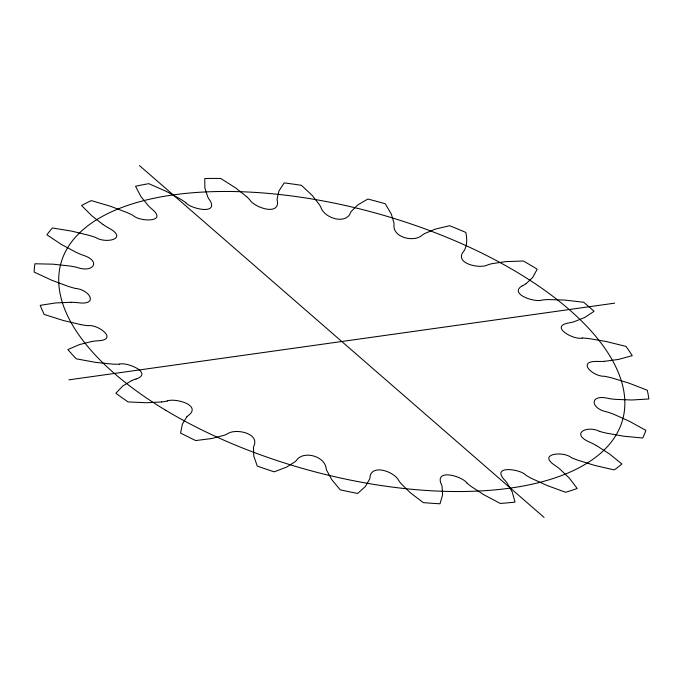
<?xml version="1.0" encoding="UTF-8"?>
<svg xmlns="http://www.w3.org/2000/svg" width="683" height="683" viewBox="0 0 683 683"><rect width="100%" height="100%" fill="white"/><g stroke="black" fill="none" stroke-linecap="round" stroke-linejoin="round"><path stroke-width="1.02" d="M186.8 416.878L182.412 424.006L180.568 433.031A316.895 144.361 15.6 0 0 195.722 440.561L211.687 438.537L223.981 435.327A50.738 23.111 15.6 0 0 228.19 433.398C235.9 428.676 257.687 432.834 254.503 444.505A50.738 23.111 15.6 0 0 253.495 447.553L253.76 455.971L257.252 466.054A316.895 144.361 15.6 0 0 274.199 471.833L286.51 467.146L295.047 461.734A50.738 23.111 15.6 0 0 297.523 458.976C305.122 451.096 323.315 456.27 325.859 466.899A50.738 23.111 15.6 0 0 326.713 470.365L331.639 479.449L340.202 489.831A316.895 144.361 15.6 0 0 357.696 493.45L365.422 486.433L369.588 479.218A50.738 23.111 15.6 0 0 370.135 475.846C373.234 464.116 394.211 472.047 398.402 479.995A50.738 23.111 15.6 0 0 401.049 483.615L410.27 492.699L423.264 502.611A316.895 144.361 15.6 0 0 440.006 503.789L442.593 494.962L442.072 486.492A50.738 23.111 15.6 0 0 440.646 482.753C436.386 468.564 462.417 476.597 466.737 482.813M526.072 283.718L532.706 277.443L537.188 269.196A316.895 144.361 15.6 0 0 523.357 261.008L506.001 261.615L492.161 263.629A50.738 23.111 15.6 0 0 487.184 265.089C479.859 268.795 455.783 263.945 462.639 252.684A50.738 23.111 15.6 0 0 464.56 249.927C467.351 244.574 467.052 238.188 465.815 232.442A316.895 144.361 15.6 0 0 449.61 225.723L435.344 229.112L424.826 233.466A50.738 23.111 15.6 0 0 421.454 235.823C413.198 242.038 394.304 237.693 393.878 226.218A50.738 23.111 15.6 0 0 393.954 222.94L391.333 214.103L385.255 203.773A316.895 144.361 15.6 0 0 367.864 199.035L357.755 204.943L351.335 211.312A50.738 23.111 15.6 0 0 349.816 214.402C343.651 224.084 325.176 217.843 321.249 208.315A50.738 23.111 15.6 0 0 319.482 204.738L312.344 195.569L301.459 185.324A316.895 144.361 15.6 0 0 284.188 182.907L278.98 190.898L277.136 198.813A50.738 23.111 15.6 0 0 277.58 202.407C277.87 215.649 254.511 207.18 250.149 200.281A50.738 23.111 15.6 0 0 246.665 196.678M131.631 380.61L122.88 385.921L115.845 393.229A316.895 144.361 15.6 0 0 128.08 401.937L146.521 402.739L161.64 401.963M522.435 285.725C507.964 293.929 535.276 302.834 542.148 300.033A50.738 23.111 15.6 0 1 548.355 299.581L564.474 300.042L583.641 302.253A316.895 144.361 15.6 0 1 594.056 311.32L584.597 317.544L573.899 321.795A50.738 23.111 15.6 0 1 568.854 322.922C548.756 326.295 573.865 340.365 582.223 338.034M136.019 379.031C153.649 373.08 126.62 361.58 119.312 364.176M167.267 400.989C174.216 397.899 200.375 404.404 189.618 414.479A50.738 23.111 15.6 0 0 186.818 416.878M92.043 341.44L79.587 344.539L67.873 349.576A316.895 144.361 15.6 0 0 76.283 358.823L95.833 362.4L112.661 364.116A50.738 23.111 15.6 0 0 119.329 364.193M68.915 379.842L614.657 303.158M604.515 361.324L618.482 359.429L632.227 355.672A316.895 144.361 15.6 0 0 625.987 346.418L606.427 341.551L589.207 338.623A50.738 23.111 15.6 0 0 582.215 338.017M70.972 302.279L55.741 302.928L40.22 305.335A316.895 144.361 15.6 0 0 44.182 314.436L63.382 320.506L80.679 324.587M599.64 431.4C586.552 424.894 569.827 433.918 590.317 442.43A50.738 23.111 15.6 0 1 596.481 445.606M596.49 445.606L609.492 453.956L621.923 463.988A316.895 144.361 15.6 0 1 614.23 469.904L594.645 465.396L577.647 460.129A50.738 23.111 15.6 0 1 571.227 457.593C563.646 450.891 536.864 453.555 554.963 465.405A50.738 23.111 15.6 0 1 559.872 469.042L569.323 478.1L577.203 488.49A316.895 144.361 15.6 0 1 565.558 492.264L546.835 485.4L531.34 478.305A50.738 23.111 15.6 0 1 525.799 475.163C520.898 469.144 491.632 465.012 503.798 479.184A50.738 23.111 15.6 0 1 507.093 483.009L512.276 492.119L515.025 502.099A316.895 144.361 15.6 0 1 500.289 503.448L483.82 494.731L470.971 486.33A50.738 23.111 15.6 0 1 466.72 482.813M103.159 224.587L91.838 215.802L81.584 205.498A316.895 144.361 15.6 0 1 91.343 200.597L110.68 206.343L127.081 212.584A50.738 23.111 15.6 0 1 133.117 215.452C139.05 221.753 167.933 222.76 152.429 209.476A50.738 23.111 15.6 0 1 148.288 205.711L140.903 196.542L135.533 186.263A316.895 144.361 15.6 0 1 148.843 183.676L166.609 191.539L180.918 199.359A50.738 23.111 15.6 0 1 185.861 202.723M185.844 202.723C190.275 208.648 218.423 215.222 210.142 200.725A50.738 23.111 15.6 0 1 207.752 196.9L204.866 188.03L204.78 178.536A316.895 144.361 15.6 0 1 220.66 178.451L235.541 187.851L246.683 196.678M139.494 165.593L544.078 517.407M167.284 401.006A50.738 23.111 15.6 0 1 161.632 401.954M599.64 431.408A50.738 23.111 15.6 0 0 606.453 433.15L623.699 436.206L642.703 438.025A316.895 144.361 15.6 0 0 645.862 430.392L629.803 421.471L614.205 414.453A50.738 23.111 15.6 0 0 607.247 411.969C589.856 408.699 589.207 393.502 608.929 398.548A50.738 23.111 15.6 0 0 615.631 399.376L631.852 399.99L648.85 398.983A316.895 144.361 15.6 0 0 647.253 390.206L628.761 383.052L611.712 377.887A50.738 23.111 15.6 0 0 604.472 376.282C592.485 376.649 575.726 360.368 598.393 361.469A50.738 23.111 15.6 0 0 604.498 361.316M526.055 283.718A50.738 23.111 15.6 0 1 522.452 285.742M103.167 224.587A50.738 23.111 15.6 0 0 108.742 228.037C128.822 238.785 105.891 244.002 95.842 237.539A50.738 23.111 15.6 0 0 89.166 235.379L71.886 231.17L52.412 227.977A316.895 144.361 15.6 0 0 46.931 234.815L61.308 244.386L75.745 252.138A50.738 23.111 15.6 0 0 82.37 254.998C101.938 260.846 93.349 273.473 76.82 267.335A50.738 23.111 15.6 0 0 69.99 266.037L53.112 264.184L34.935 263.775A316.895 144.361 15.6 0 0 34.15 272.047L51.584 280.167L68.061 286.322A50.738 23.111 15.6 0 0 75.232 288.38C89.866 289.541 99.325 305.907 77.444 302.629A50.738 23.111 15.6 0 0 70.981 302.287M80.679 324.579A50.738 23.111 15.6 0 0 87.859 325.697C97.848 323.862 119.235 339.98 97.678 340.8A50.738 23.111 15.6 0 0 92.051 341.449M131.64 380.619A50.738 23.111 15.6 0 1 136.002 379.022M165.773 410.304A291.539 132.809 15.6 0 0 621.778 422.564A291.539 132.809 15.6 0 0 237.804 191.633A291.539 132.809 15.6 0 0 165.773 410.304"/></g></svg>
